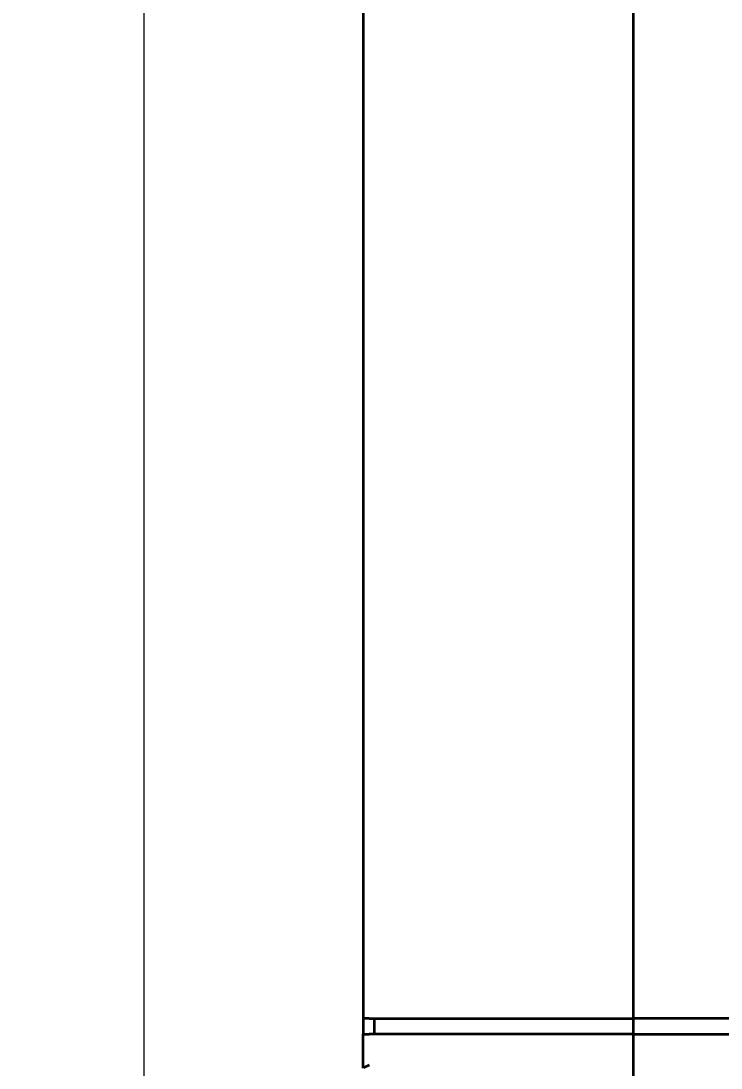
# Model space of a CAD drawing. Extents: x -1322 to 4351, y -2014 to 1793.
# Drawn here: x 632.44 to 663.53, y -632.62 to -586.11 of the extents above; entities that cross this region are included whole.
import ezdxf

# ---------------------------------------------------------------- set-up
doc = ezdxf.new("R2010")
doc.units = 0
doc.header["$MEASUREMENT"] = 0
doc.layers.get('0').update_dxf_attribs({"linetype": 'CONTINUOUS'})
doc.layers.get('Defpoints').update_dxf_attribs({"linetype": 'CONTINUOUS'})
doc.layers.add('01 Basic thick', color=7, linetype='CONTINUOUS', lineweight=35)
doc.layers.add('07 Dimension', color=4, linetype='CONTINUOUS', lineweight=15)
doc.styles.add('TOKURA STANDARD', font='simplex.shx', dxfattribs={"width": 0.9, "bigfont": 'extfont.shx'})
doc.dimstyles.new('TOKURA_JIS', dxfattribs={"dimtxt": 3, "dimasz": 2, "dimexe": 1, "dimexo": 1, "dimgap": 2, "dimtad": 1, "dimdsep": 46, "dimtxsty": 'TOKURA STANDARD', "dimblk": 'OPEN30', "dimblk1": 'OPEN30', "dimblk2": 'OPEN30', "dimcen": 0, "dimclrd": 3, "dimclre": 3, "dimclrt": 3, "dimazin": 2, "dimtp": 0.1, "dimtm": 0.1, "dimtfac": 0.71, "dimtmove": 0, "dimatfit": 3, "dimldrblk": 'OPEN30', "dimfxl": 1, "dimlwd": 15, "dimlwe": 15, "dimarcsym": 0})

# ---------------------------------------------------------------- blocks, each defined once
blk = doc.blocks.new('_Open30')
at = {"color": 0, "linetype": 'ByBlock', "lineweight": -2}
for p, q in [((-1, 0.268), (0, 0)), ((0, 0), (-1, -0.268)), ((0, 0), (-1, 0))]:
    blk.add_line(p, q, dxfattribs=at)
blk = doc.blocks.new('*D707')
at = {"layer": '07 Dimension', "linetype": 'Continuous', "lineweight": 15, "transparency": 16777216}
for p, q in [((650.144, -514.141), (636.91, -514.141)), ((637.91, -640.617), (637.91, -516.141)), ((652.643, -642.617), (636.91, -642.617))]:
    blk.add_line(p, q, dxfattribs=at)
at = {"layer": 'Defpoints', "color": 0, "linetype": 'Continuous', "transparency": 16777216}
for p in [(637.91, -514.141), (651.144, -514.141), (653.643, -642.617)]:
    blk.add_point(p, dxfattribs=at)
at = {"layer": '07 Dimension', "linetype": 'Continuous', "lineweight": 15, "transparency": 16777216, "xscale": 2, "yscale": 2, "zscale": 2}
for p, rotation in [((637.91, -514.141), 90), ((637.91, -642.617), 270)]:
    blk.add_blockref('_Open30', p, dxfattribs=dict(at, rotation=rotation))
at = {"layer": '07 Dimension', "linetype": 'Continuous', "transparency": 16777216, "insert": (634.41, -580.59), "char_height": 3, "attachment_point": 5, "rotation": 90, "style": 'TOKURA STANDARD'}
blk.add_mtext('128.5', dxfattribs=at)

msp = doc.modelspace()

# ---------------------------------------------------------------- linework, layer by layer
at = {"layer": '01 Basic thick'}
for p, q in [((647.644, -521.34), (647.644, -630.419)), ((659.642, -630.419), (659.642, -530.338)), ((647.644, -630.419), (647.644, -631.119)), ((647.907, -630.419), (647.644, -630.419)), ((647.907, -630.419), (659.642, -630.419)), ((648.144, -631.119), (648.144, -630.419)), ((755.624, -630.419), (659.642, -630.419)), ((659.642, -631.119), (659.642, -630.423)), ((647.644, -632.618), (647.644, -631.119)), ((647.644, -631.119), (647.907, -631.119)), ((659.642, -631.119), (647.907, -631.119)), ((659.642, -633.818), (659.642, -631.119)), ((659.642, -631.119), (755.624, -631.119)), ((647.907, -632.494), (647.648, -632.615))]:
    msp.add_line(p, q, dxfattribs=at)

# ---------------------------------------------------------------- dimensions: what is measured, and where the dimension line sits
at = {"layer": '07 Dimension', "linetype": 'Continuous'}
dim = msp.add_linear_dim(base=(637.91, -514.141), p1=(653.643, -642.617), p2=(651.144, -514.141), angle=90, dimstyle='TOKURA_JIS', override={"dimdec": 1, "dimclrd": 256, "dimclre": 256, "dimclrt": 256}, dxfattribs=at)
dim.commit()
dim.dimension.update_dxf_attribs({"geometry": '*D707', "text_midpoint": (637.91, -580.59), "dimtype": 160})

doc.saveas('drawing.dxf')
